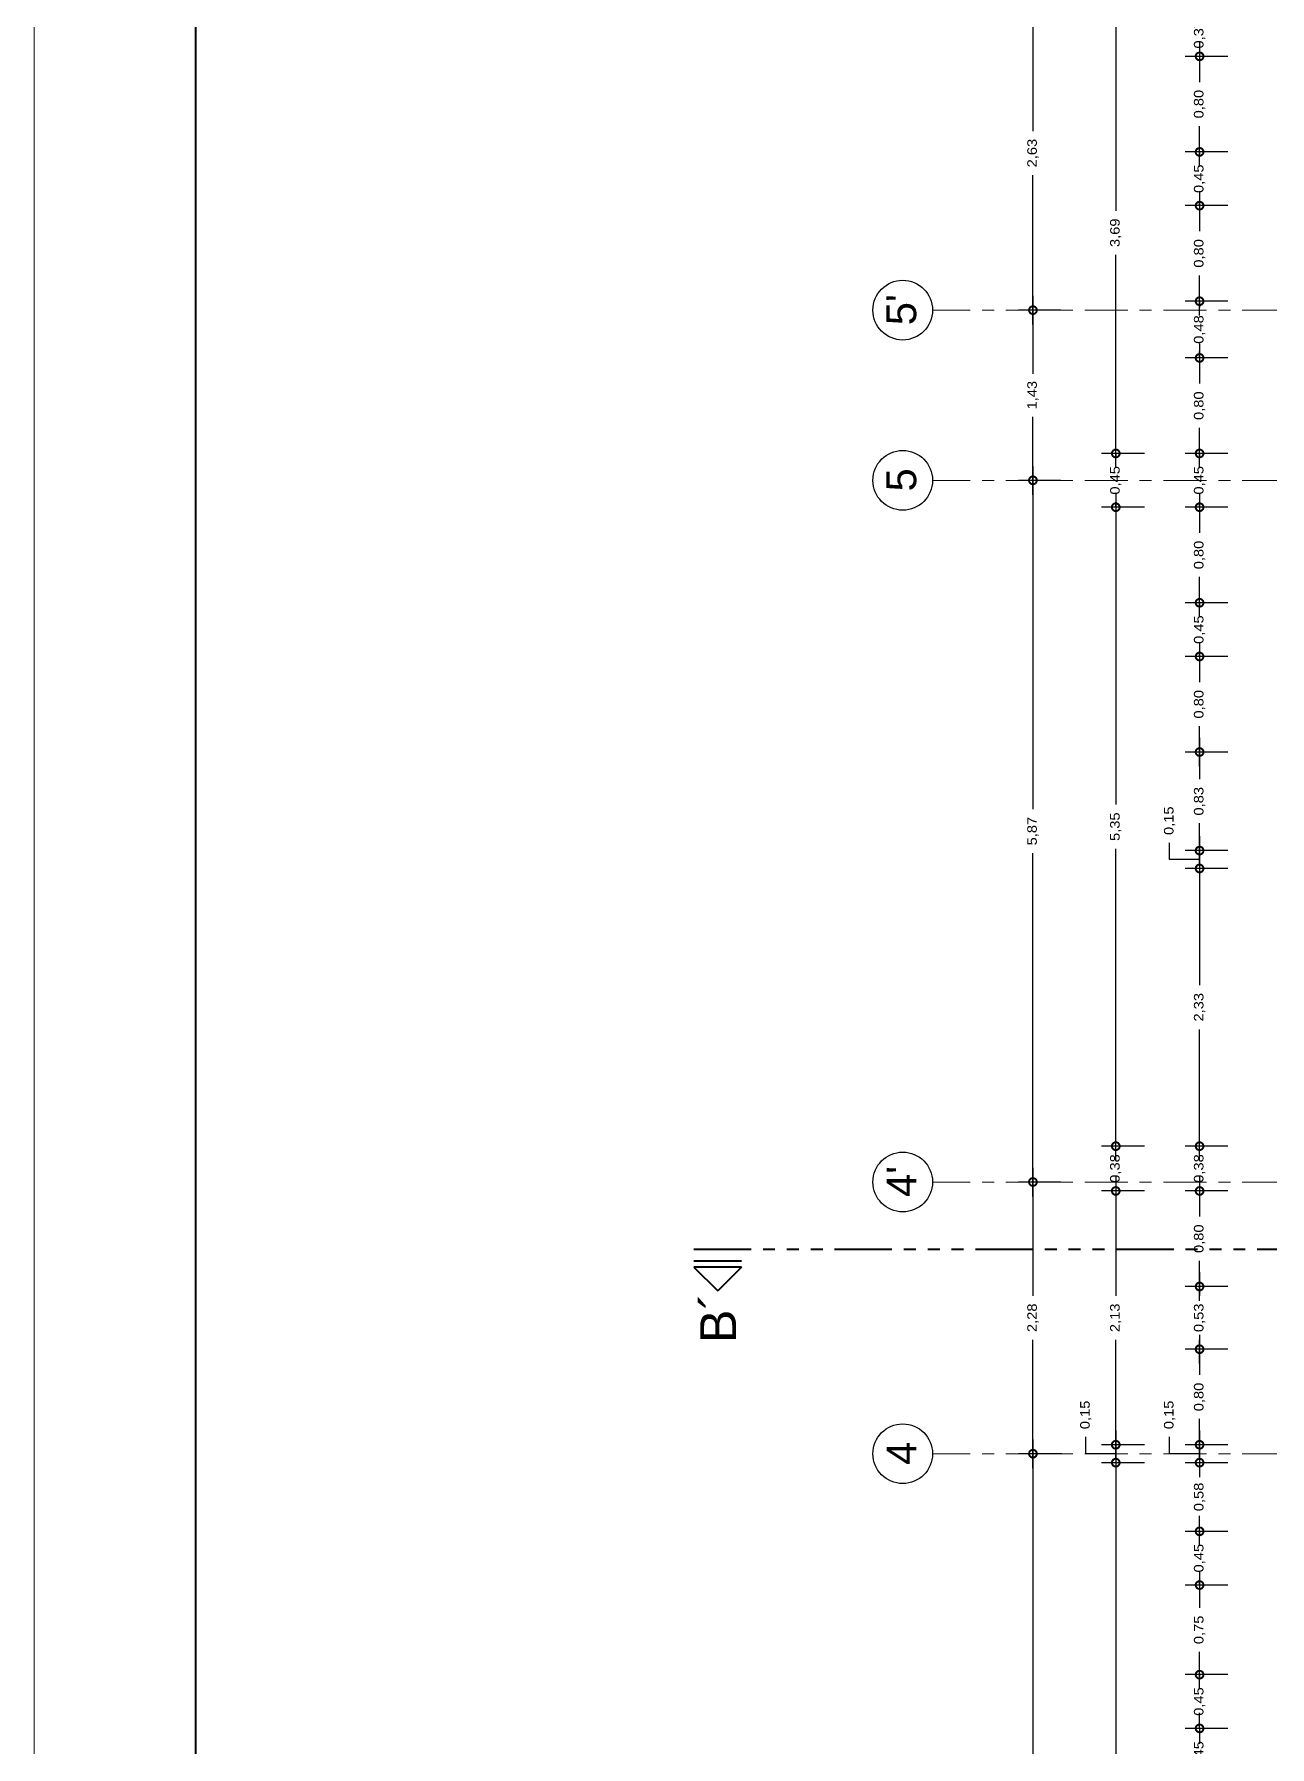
# Model space of a CAD drawing. Header units: millimetres. Extents: x -1459 to -1413, y -119 to 301.
# Drawn here: x -1459.03 to -1448.68, y -90.23 to -75.89 of the extents above; entities that cross this region are included whole.
import ezdxf

# ---------------------------------------------------------------- set-up
doc = ezdxf.new("R2010")
doc.units = ezdxf.units.MM
doc.linetypes.add('ACAD_ISO06W100', pattern=[36, 24, -3, 0, -3, 0, -3, 0, -3])
doc.linetypes.add('ACAD_ISO10W100', pattern=[18, 12, -3, 0, -3])
doc.layers.get('0').update_dxf_attribs({"lineweight": 0})
doc.layers.get('Defpoints').update_dxf_attribs({"lineweight": 5})
for name, color, linetype, lineweight in [('CORTE PLUMA 5', 5, 'Continuous', 40), ('COTAS', 190, 'Continuous', 9), ('EJES', 2, 'ACAD_ISO10W100', 13), ('ROTULO', 7, 'Continuous', 5)]:
    doc.layers.add(name, color=color, linetype=linetype, lineweight=lineweight)
doc.styles.add('ARIAL DERECHO', font='arial.ttf', dxfattribs={"width": 1.1})
doc.styles.add('arial normal', font='arial.ttf', dxfattribs={"height": 0.25})
doc.dimstyles.new('COTAS 50 OK', dxfattribs={"dimtxt": 0.08, "dimasz": 0.13, "dimexe": 0.12, "dimexo": 0.2, "dimgap": 0.07, "dimtad": 0, "dimtih": 1, "dimtoh": 1, "dimzin": 0, "dimtxsty": 'ARIAL DERECHO', "dimblk": 'DOTSMALL', "dimcen": 0.15, "dimdle": 0.12, "dimadec": 0, "dimazin": 0, "dimtfac": 1, "dimtmove": 1, "dimatfit": 3, "dimfxl": 1, "dimtzin": 0, "dimarcsym": 0})

# ---------------------------------------------------------------- blocks, each defined once
blk = doc.blocks.new('_DotSmall')
at = {"color": 0, "linetype": 'ByBlock', "const_width": 0.5}
blk.add_lwpolyline([(-0.0625, 0, 1), (0.0625, 0, 1)], format="xyb", close=True, dxfattribs=at)
blk = doc.blocks.new('*D48')
at = {"layer": 'COTAS', "color": 0, "lineweight": -2}
for p, q in [((-1449.266, -85.2), (-1449.266, -85.07)), ((-1449.028, -85.2), (-1449.386, -85.2)), ((-1449.266, -85.2), (-1449.266, -85.203)), ((-1449.028, -85.575), (-1449.386, -85.575)), ((-1449.266, -85.575), (-1449.266, -85.571)), ((-1449.266, -85.575), (-1449.266, -85.705))]:
    blk.add_line(p, q, dxfattribs=at)
at = {"layer": 'Defpoints', "color": 0}
for p in [(-1448.828, -85.2), (-1449.266, -85.575), (-1448.828, -85.575)]:
    blk.add_point(p, dxfattribs=at)
at = {"layer": 'COTAS', "color": 0, "lineweight": -2, "xscale": 0.13, "yscale": 0.13, "zscale": 0.13}
for p, rotation in [((-1449.266, -85.2), 270), ((-1449.266, -85.575), 90)]:
    blk.add_blockref('_DotSmall', p, dxfattribs=dict(at, rotation=rotation))
at = {"layer": 'COTAS', "color": 0, "insert": (-1449.266, -85.387), "char_height": 0.08, "attachment_point": 5, "rotation": 90, "style": 'ARIAL DERECHO'}
blk.add_mtext('0,38', dxfattribs=at)
blk = doc.blocks.new('*D49')
at = {"layer": 'COTAS', "color": 0, "lineweight": -2}
for p, q in [((-1449.266, -87.58), (-1449.266, -87.97)), ((-1449.517, -87.775), (-1449.517, -87.635)), ((-1449.028, -87.7), (-1449.386, -87.7)), ((-1449.266, -87.775), (-1449.517, -87.775)), ((-1449.028, -87.85), (-1449.386, -87.85))]:
    blk.add_line(p, q, dxfattribs=at)
at = {"layer": 'Defpoints', "color": 0}
for p in [(-1448.828, -87.7), (-1449.266, -87.85), (-1448.828, -87.85)]:
    blk.add_point(p, dxfattribs=at)
at = {"layer": 'COTAS', "color": 0, "lineweight": -2, "xscale": 0.13, "yscale": 0.13, "zscale": 0.13}
for p, rotation in [((-1449.266, -87.7), 90), ((-1449.266, -87.85), 270)]:
    blk.add_blockref('_DotSmall', p, dxfattribs=dict(at, rotation=rotation))
at = {"layer": 'COTAS', "color": 0, "insert": (-1449.517, -87.45), "char_height": 0.08, "attachment_point": 5, "rotation": 90, "style": 'ARIAL DERECHO'}
blk.add_mtext('0,15', dxfattribs=at)
blk = doc.blocks.new('*D52')
at = {"layer": 'COTAS', "color": 0, "lineweight": -2}
for p, q in [((-1449.968, -85.2), (-1449.968, -85.07)), ((-1449.728, -85.2), (-1450.088, -85.2)), ((-1449.968, -85.2), (-1449.968, -85.203)), ((-1449.728, -85.575), (-1450.088, -85.575)), ((-1449.968, -85.575), (-1449.968, -85.571)), ((-1449.968, -85.575), (-1449.968, -85.705))]:
    blk.add_line(p, q, dxfattribs=at)
at = {"layer": 'Defpoints', "color": 0}
for p in [(-1449.528, -85.2), (-1449.968, -85.575), (-1449.528, -85.575)]:
    blk.add_point(p, dxfattribs=at)
at = {"layer": 'COTAS', "color": 0, "lineweight": -2, "xscale": 0.13, "yscale": 0.13, "zscale": 0.13}
for p, rotation in [((-1449.968, -85.2), 270), ((-1449.968, -85.575), 90)]:
    blk.add_blockref('_DotSmall', p, dxfattribs=dict(at, rotation=rotation))
at = {"layer": 'COTAS', "color": 0, "insert": (-1449.968, -85.387), "char_height": 0.08, "attachment_point": 5, "rotation": 90, "style": 'ARIAL DERECHO'}
blk.add_mtext('0,38', dxfattribs=at)
blk = doc.blocks.new('*D53')
at = {"layer": 'COTAS', "color": 0, "lineweight": -2}
for p, q in [((-1449.968, -87.58), (-1449.968, -87.97)), ((-1450.219, -87.775), (-1450.219, -87.635)), ((-1449.728, -87.7), (-1450.088, -87.7)), ((-1449.968, -87.775), (-1450.219, -87.775)), ((-1449.728, -87.85), (-1450.088, -87.85))]:
    blk.add_line(p, q, dxfattribs=at)
at = {"layer": 'Defpoints', "color": 0}
for p in [(-1449.528, -87.7), (-1449.968, -87.85), (-1449.528, -87.85)]:
    blk.add_point(p, dxfattribs=at)
at = {"layer": 'COTAS', "color": 0, "lineweight": -2, "xscale": 0.13, "yscale": 0.13, "zscale": 0.13}
for p, rotation in [((-1449.968, -87.7), 90), ((-1449.968, -87.85), 270)]:
    blk.add_blockref('_DotSmall', p, dxfattribs=dict(at, rotation=rotation))
at = {"layer": 'COTAS', "color": 0, "insert": (-1450.219, -87.45), "char_height": 0.08, "attachment_point": 5, "rotation": 90, "style": 'ARIAL DERECHO'}
blk.add_mtext('0,15', dxfattribs=at)
blk = doc.blocks.new('*D54')
at = {"layer": 'COTAS', "color": 0, "lineweight": -2}
for p, q in [((-1449.266, -89.625), (-1449.266, -89.495)), ((-1449.028, -89.625), (-1449.386, -89.625)), ((-1449.266, -89.625), (-1449.266, -89.665)), ((-1449.266, -90.075), (-1449.266, -90.034)), ((-1449.028, -90.075), (-1449.386, -90.075)), ((-1449.266, -90.075), (-1449.266, -90.205))]:
    blk.add_line(p, q, dxfattribs=at)
at = {"layer": 'Defpoints', "color": 0}
for p in [(-1448.828, -89.625), (-1449.266, -90.075), (-1448.828, -90.075)]:
    blk.add_point(p, dxfattribs=at)
at = {"layer": 'COTAS', "color": 0, "lineweight": -2, "xscale": 0.13, "yscale": 0.13, "zscale": 0.13}
for p, rotation in [((-1449.266, -89.625), 270), ((-1449.266, -90.075), 90)]:
    blk.add_blockref('_DotSmall', p, dxfattribs=dict(at, rotation=rotation))
at = {"layer": 'COTAS', "color": 0, "insert": (-1449.266, -89.85), "char_height": 0.08, "attachment_point": 5, "rotation": 90, "style": 'ARIAL DERECHO'}
blk.add_mtext('0,45', dxfattribs=at)
blk = doc.blocks.new('*D57')
at = {"layer": 'COTAS', "color": 0, "lineweight": -2}
for p, q in [((-1449.266, -88.425), (-1449.266, -88.295)), ((-1449.028, -88.425), (-1449.386, -88.425)), ((-1449.266, -88.425), (-1449.266, -88.465)), ((-1449.028, -88.875), (-1449.386, -88.875)), ((-1449.266, -88.875), (-1449.266, -88.834)), ((-1449.266, -88.875), (-1449.266, -89.005))]:
    blk.add_line(p, q, dxfattribs=at)
at = {"layer": 'Defpoints', "color": 0}
for p in [(-1448.828, -88.425), (-1449.266, -88.875), (-1448.828, -88.875)]:
    blk.add_point(p, dxfattribs=at)
at = {"layer": 'COTAS', "color": 0, "lineweight": -2, "xscale": 0.13, "yscale": 0.13, "zscale": 0.13}
for p, rotation in [((-1449.266, -88.425), 270), ((-1449.266, -88.875), 90)]:
    blk.add_blockref('_DotSmall', p, dxfattribs=dict(at, rotation=rotation))
at = {"layer": 'COTAS', "color": 0, "insert": (-1449.266, -88.65), "char_height": 0.08, "attachment_point": 5, "rotation": 90, "style": 'ARIAL DERECHO'}
blk.add_mtext('0,45', dxfattribs=at)
blk = doc.blocks.new('*D58')
at = {"layer": 'COTAS', "color": 0, "lineweight": -2}
for p, q in [((-1449.266, -87.73), (-1449.266, -87.953)), ((-1449.028, -87.85), (-1449.386, -87.85)), ((-1449.266, -88.545), (-1449.266, -88.321)), ((-1449.028, -88.425), (-1449.386, -88.425))]:
    blk.add_line(p, q, dxfattribs=at)
at = {"layer": 'Defpoints', "color": 0}
for p in [(-1448.828, -87.85), (-1449.266, -88.425), (-1448.828, -88.425)]:
    blk.add_point(p, dxfattribs=at)
at = {"layer": 'COTAS', "color": 0, "lineweight": -2, "xscale": 0.13, "yscale": 0.13, "zscale": 0.13}
for p, rotation in [((-1449.266, -87.85), 90), ((-1449.266, -88.425), 270)]:
    blk.add_blockref('_DotSmall', p, dxfattribs=dict(at, rotation=rotation))
at = {"layer": 'COTAS', "color": 0, "insert": (-1449.266, -88.137), "char_height": 0.08, "attachment_point": 5, "rotation": 90, "style": 'ARIAL DERECHO'}
blk.add_mtext('0,58', dxfattribs=at)
blk = doc.blocks.new('*D59')
at = {"layer": 'COTAS', "color": 0, "lineweight": -2}
for p, q in [((-1449.266, -88.755), (-1449.266, -89.065)), ((-1449.028, -88.875), (-1449.386, -88.875)), ((-1449.266, -89.745), (-1449.266, -89.434)), ((-1449.028, -89.625), (-1449.386, -89.625))]:
    blk.add_line(p, q, dxfattribs=at)
at = {"layer": 'Defpoints', "color": 0}
for p in [(-1448.828, -88.875), (-1449.266, -89.625), (-1448.828, -89.625)]:
    blk.add_point(p, dxfattribs=at)
at = {"layer": 'COTAS', "color": 0, "lineweight": -2, "xscale": 0.13, "yscale": 0.13, "zscale": 0.13}
for p, rotation in [((-1449.266, -88.875), 90), ((-1449.266, -89.625), 270)]:
    blk.add_blockref('_DotSmall', p, dxfattribs=dict(at, rotation=rotation))
at = {"layer": 'COTAS', "color": 0, "insert": (-1449.266, -89.25), "char_height": 0.08, "attachment_point": 5, "rotation": 90, "style": 'ARIAL DERECHO'}
blk.add_mtext('0,75', dxfattribs=at)
blk = doc.blocks.new('*D60')
at = {"layer": 'COTAS', "color": 0, "lineweight": -2}
for p, q in [((-1449.517, -82.8), (-1449.517, -82.66)), ((-1449.028, -82.725), (-1449.386, -82.725)), ((-1449.266, -82.605), (-1449.266, -82.995)), ((-1449.266, -82.8), (-1449.517, -82.8)), ((-1449.028, -82.875), (-1449.386, -82.875))]:
    blk.add_line(p, q, dxfattribs=at)
at = {"layer": 'Defpoints', "color": 0}
for p in [(-1448.828, -82.725), (-1449.266, -82.875), (-1448.828, -82.875)]:
    blk.add_point(p, dxfattribs=at)
at = {"layer": 'COTAS', "color": 0, "lineweight": -2, "xscale": 0.13, "yscale": 0.13, "zscale": 0.13}
for p, rotation in [((-1449.266, -82.725), 90), ((-1449.266, -82.875), 270)]:
    blk.add_blockref('_DotSmall', p, dxfattribs=dict(at, rotation=rotation))
at = {"layer": 'COTAS', "color": 0, "insert": (-1449.517, -82.475), "char_height": 0.08, "attachment_point": 5, "rotation": 90, "style": 'ARIAL DERECHO'}
blk.add_mtext('0,15', dxfattribs=at)
blk = doc.blocks.new('*D61')
at = {"layer": 'COTAS', "color": 0, "lineweight": -2}
for p, q in [((-1449.266, -81.78), (-1449.266, -82.128)), ((-1449.028, -81.9), (-1449.386, -81.9)), ((-1449.266, -82.845), (-1449.266, -82.496)), ((-1449.028, -82.725), (-1449.386, -82.725))]:
    blk.add_line(p, q, dxfattribs=at)
at = {"layer": 'Defpoints', "color": 0}
for p in [(-1448.828, -81.9), (-1449.266, -82.725), (-1448.828, -82.725)]:
    blk.add_point(p, dxfattribs=at)
at = {"layer": 'COTAS', "color": 0, "lineweight": -2, "xscale": 0.13, "yscale": 0.13, "zscale": 0.13}
for p, rotation in [((-1449.266, -81.9), 90), ((-1449.266, -82.725), 270)]:
    blk.add_blockref('_DotSmall', p, dxfattribs=dict(at, rotation=rotation))
at = {"layer": 'COTAS', "color": 0, "insert": (-1449.266, -82.312), "char_height": 0.08, "attachment_point": 5, "rotation": 90, "style": 'ARIAL DERECHO'}
blk.add_mtext('0,83', dxfattribs=at)
blk = doc.blocks.new('*D62')
at = {"layer": 'COTAS', "color": 0, "lineweight": -2}
for p, q in [((-1449.028, -82.875), (-1449.386, -82.875)), ((-1449.266, -82.755), (-1449.266, -83.852)), ((-1449.266, -85.32), (-1449.266, -84.222)), ((-1449.028, -85.2), (-1449.386, -85.2))]:
    blk.add_line(p, q, dxfattribs=at)
at = {"layer": 'Defpoints', "color": 0}
for p in [(-1448.828, -82.875), (-1449.266, -85.2), (-1448.828, -85.2)]:
    blk.add_point(p, dxfattribs=at)
at = {"layer": 'COTAS', "color": 0, "lineweight": -2, "xscale": 0.13, "yscale": 0.13, "zscale": 0.13}
for p, rotation in [((-1449.266, -82.875), 90), ((-1449.266, -85.2), 270)]:
    blk.add_blockref('_DotSmall', p, dxfattribs=dict(at, rotation=rotation))
at = {"layer": 'COTAS', "color": 0, "insert": (-1449.266, -84.037), "char_height": 0.08, "attachment_point": 5, "rotation": 90, "style": 'ARIAL DERECHO'}
blk.add_mtext('2,33', dxfattribs=at)
blk = doc.blocks.new('*D63')
at = {"layer": 'COTAS', "color": 0, "lineweight": -2}
for p, q in [((-1449.266, -80.98), (-1449.266, -81.315)), ((-1449.028, -81.1), (-1449.386, -81.1)), ((-1449.266, -82.02), (-1449.266, -81.684)), ((-1449.028, -81.9), (-1449.386, -81.9))]:
    blk.add_line(p, q, dxfattribs=at)
at = {"layer": 'Defpoints', "color": 0}
for p in [(-1448.828, -81.1), (-1449.266, -81.9), (-1448.828, -81.9)]:
    blk.add_point(p, dxfattribs=at)
at = {"layer": 'COTAS', "color": 0, "lineweight": -2, "xscale": 0.13, "yscale": 0.13, "zscale": 0.13}
for p, rotation in [((-1449.266, -81.1), 90), ((-1449.266, -81.9), 270)]:
    blk.add_blockref('_DotSmall', p, dxfattribs=dict(at, rotation=rotation))
at = {"layer": 'COTAS', "color": 0, "insert": (-1449.266, -81.5), "char_height": 0.08, "attachment_point": 5, "rotation": 90, "style": 'ARIAL DERECHO'}
blk.add_mtext('0,80', dxfattribs=at)
blk = doc.blocks.new('*D64')
at = {"layer": 'COTAS', "color": 0, "lineweight": -2}
for p, q in [((-1449.266, -80.65), (-1449.266, -80.52)), ((-1449.028, -80.65), (-1449.386, -80.65)), ((-1449.266, -80.65), (-1449.266, -80.69)), ((-1449.028, -81.1), (-1449.386, -81.1)), ((-1449.266, -81.1), (-1449.266, -81.059)), ((-1449.266, -81.1), (-1449.266, -81.23))]:
    blk.add_line(p, q, dxfattribs=at)
at = {"layer": 'Defpoints', "color": 0}
for p in [(-1448.828, -80.65), (-1449.266, -81.1), (-1448.828, -81.1)]:
    blk.add_point(p, dxfattribs=at)
at = {"layer": 'COTAS', "color": 0, "lineweight": -2, "xscale": 0.13, "yscale": 0.13, "zscale": 0.13}
for p, rotation in [((-1449.266, -80.65), 270), ((-1449.266, -81.1), 90)]:
    blk.add_blockref('_DotSmall', p, dxfattribs=dict(at, rotation=rotation))
at = {"layer": 'COTAS', "color": 0, "insert": (-1449.266, -80.875), "char_height": 0.08, "attachment_point": 5, "rotation": 90, "style": 'ARIAL DERECHO'}
blk.add_mtext('0,45', dxfattribs=at)
blk = doc.blocks.new('*D65')
at = {"layer": 'COTAS', "color": 0, "lineweight": -2}
for p, q in [((-1449.028, -79.85), (-1449.386, -79.85)), ((-1449.266, -79.73), (-1449.266, -80.065)), ((-1449.266, -80.77), (-1449.266, -80.434)), ((-1449.028, -80.65), (-1449.386, -80.65))]:
    blk.add_line(p, q, dxfattribs=at)
at = {"layer": 'Defpoints', "color": 0}
for p in [(-1448.828, -79.85), (-1449.266, -80.65), (-1448.828, -80.65)]:
    blk.add_point(p, dxfattribs=at)
at = {"layer": 'COTAS', "color": 0, "lineweight": -2, "xscale": 0.13, "yscale": 0.13, "zscale": 0.13}
for p, rotation in [((-1449.266, -79.85), 90), ((-1449.266, -80.65), 270)]:
    blk.add_blockref('_DotSmall', p, dxfattribs=dict(at, rotation=rotation))
at = {"layer": 'COTAS', "color": 0, "insert": (-1449.266, -80.25), "char_height": 0.08, "attachment_point": 5, "rotation": 90, "style": 'ARIAL DERECHO'}
blk.add_mtext('0,80', dxfattribs=at)
blk = doc.blocks.new('*D66')
at = {"layer": 'COTAS', "color": 0, "lineweight": -2}
for p, q in [((-1449.266, -78.48), (-1449.266, -78.815)), ((-1449.028, -78.6), (-1449.386, -78.6)), ((-1449.266, -79.52), (-1449.266, -79.184)), ((-1449.028, -79.4), (-1449.386, -79.4))]:
    blk.add_line(p, q, dxfattribs=at)
at = {"layer": 'Defpoints', "color": 0}
for p in [(-1448.828, -78.6), (-1449.266, -79.4), (-1448.828, -79.4)]:
    blk.add_point(p, dxfattribs=at)
at = {"layer": 'COTAS', "color": 0, "lineweight": -2, "xscale": 0.13, "yscale": 0.13, "zscale": 0.13}
for p, rotation in [((-1449.266, -78.6), 90), ((-1449.266, -79.4), 270)]:
    blk.add_blockref('_DotSmall', p, dxfattribs=dict(at, rotation=rotation))
at = {"layer": 'COTAS', "color": 0, "insert": (-1449.266, -79), "char_height": 0.08, "attachment_point": 5, "rotation": 90, "style": 'ARIAL DERECHO'}
blk.add_mtext('0,80', dxfattribs=at)
blk = doc.blocks.new('*D67')
at = {"layer": 'COTAS', "color": 0, "lineweight": -2}
for p, q in [((-1449.266, -79.4), (-1449.266, -79.27)), ((-1449.028, -79.4), (-1449.386, -79.4)), ((-1449.266, -79.4), (-1449.266, -79.44)), ((-1449.028, -79.85), (-1449.386, -79.85)), ((-1449.266, -79.85), (-1449.266, -79.809)), ((-1449.266, -79.85), (-1449.266, -79.98))]:
    blk.add_line(p, q, dxfattribs=at)
at = {"layer": 'Defpoints', "color": 0}
for p in [(-1448.828, -79.4), (-1449.266, -79.85), (-1448.828, -79.85)]:
    blk.add_point(p, dxfattribs=at)
at = {"layer": 'COTAS', "color": 0, "lineweight": -2, "xscale": 0.13, "yscale": 0.13, "zscale": 0.13}
for p, rotation in [((-1449.266, -79.4), 270), ((-1449.266, -79.85), 90)]:
    blk.add_blockref('_DotSmall', p, dxfattribs=dict(at, rotation=rotation))
at = {"layer": 'COTAS', "color": 0, "insert": (-1449.266, -79.625), "char_height": 0.08, "attachment_point": 5, "rotation": 90, "style": 'ARIAL DERECHO'}
blk.add_mtext('0,45', dxfattribs=at)
blk = doc.blocks.new('*D68')
at = {"layer": 'COTAS', "color": 0, "lineweight": -2}
for p, q in [((-1449.968, -79.4), (-1449.968, -79.27)), ((-1449.728, -79.4), (-1450.088, -79.4)), ((-1449.968, -79.4), (-1449.968, -79.44)), ((-1449.728, -79.85), (-1450.088, -79.85)), ((-1449.968, -79.85), (-1449.968, -79.809)), ((-1449.968, -79.85), (-1449.968, -79.98))]:
    blk.add_line(p, q, dxfattribs=at)
at = {"layer": 'Defpoints', "color": 0}
for p in [(-1449.528, -79.4), (-1449.968, -79.85), (-1449.528, -79.85)]:
    blk.add_point(p, dxfattribs=at)
at = {"layer": 'COTAS', "color": 0, "lineweight": -2, "xscale": 0.13, "yscale": 0.13, "zscale": 0.13}
for p, rotation in [((-1449.968, -79.4), 270), ((-1449.968, -79.85), 90)]:
    blk.add_blockref('_DotSmall', p, dxfattribs=dict(at, rotation=rotation))
at = {"layer": 'COTAS', "color": 0, "insert": (-1449.968, -79.625), "char_height": 0.08, "attachment_point": 5, "rotation": 90, "style": 'ARIAL DERECHO'}
blk.add_mtext('0,45', dxfattribs=at)
blk = doc.blocks.new('*D70')
at = {"layer": 'COTAS', "color": 0, "lineweight": -2}
for p, q in [((-1449.266, -76.875), (-1449.266, -76.745)), ((-1449.028, -76.875), (-1449.386, -76.875)), ((-1449.266, -76.875), (-1449.266, -76.915)), ((-1449.266, -77.325), (-1449.266, -77.284)), ((-1449.028, -77.325), (-1449.386, -77.325)), ((-1449.266, -77.325), (-1449.266, -77.455))]:
    blk.add_line(p, q, dxfattribs=at)
at = {"layer": 'Defpoints', "color": 0}
for p in [(-1448.828, -76.875), (-1449.266, -77.325), (-1448.828, -77.325)]:
    blk.add_point(p, dxfattribs=at)
at = {"layer": 'COTAS', "color": 0, "lineweight": -2, "xscale": 0.13, "yscale": 0.13, "zscale": 0.13}
for p, rotation in [((-1449.266, -76.875), 270), ((-1449.266, -77.325), 90)]:
    blk.add_blockref('_DotSmall', p, dxfattribs=dict(at, rotation=rotation))
at = {"layer": 'COTAS', "color": 0, "insert": (-1449.266, -77.1), "char_height": 0.08, "attachment_point": 5, "rotation": 90, "style": 'ARIAL DERECHO'}
blk.add_mtext('0,45', dxfattribs=at)
blk = doc.blocks.new('*D71')
at = {"layer": 'COTAS', "color": 0, "lineweight": -2}
for p, q in [((-1449.266, -77.205), (-1449.266, -77.54)), ((-1449.028, -77.325), (-1449.386, -77.325)), ((-1449.266, -78.245), (-1449.266, -77.909)), ((-1449.028, -78.125), (-1449.386, -78.125))]:
    blk.add_line(p, q, dxfattribs=at)
at = {"layer": 'Defpoints', "color": 0}
for p in [(-1449.266, -77.325), (-1448.828, -77.325), (-1448.828, -78.125)]:
    blk.add_point(p, dxfattribs=at)
at = {"layer": 'COTAS', "color": 0, "lineweight": -2, "xscale": 0.13, "yscale": 0.13, "zscale": 0.13}
for p, rotation in [((-1449.266, -77.325), 90), ((-1449.266, -78.125), 270)]:
    blk.add_blockref('_DotSmall', p, dxfattribs=dict(at, rotation=rotation))
at = {"layer": 'COTAS', "color": 0, "insert": (-1449.266, -77.725), "char_height": 0.08, "attachment_point": 5, "rotation": 90, "style": 'ARIAL DERECHO'}
blk.add_mtext('0,80', dxfattribs=at)
blk = doc.blocks.new('*D72')
at = {"layer": 'COTAS', "color": 0, "lineweight": -2}
for p, q in [((-1449.028, -75.705), (-1449.386, -75.705)), ((-1449.266, -75.705), (-1449.266, -75.575)), ((-1449.266, -75.705), (-1449.266, -75.706)), ((-1449.028, -76.075), (-1449.386, -76.075)), ((-1449.266, -76.075), (-1449.266, -76.074)), ((-1449.266, -76.075), (-1449.266, -76.205))]:
    blk.add_line(p, q, dxfattribs=at)
at = {"layer": 'Defpoints', "color": 0}
for p in [(-1449.266, -75.705), (-1448.828, -75.705), (-1448.828, -76.075)]:
    blk.add_point(p, dxfattribs=at)
at = {"layer": 'COTAS', "color": 0, "lineweight": -2, "xscale": 0.13, "yscale": 0.13, "zscale": 0.13}
for p, rotation in [((-1449.266, -75.705), 270), ((-1449.266, -76.075), 90)]:
    blk.add_blockref('_DotSmall', p, dxfattribs=dict(at, rotation=rotation))
at = {"layer": 'COTAS', "color": 0, "insert": (-1449.266, -75.89), "char_height": 0.08, "attachment_point": 5, "rotation": 90, "style": 'ARIAL DERECHO'}
blk.add_mtext('0,37', dxfattribs=at)
blk = doc.blocks.new('*D73')
at = {"layer": 'COTAS', "color": 0, "lineweight": -2}
for p, q in [((-1449.266, -75.955), (-1449.266, -76.29)), ((-1449.028, -76.075), (-1449.386, -76.075)), ((-1449.266, -76.995), (-1449.266, -76.659)), ((-1449.028, -76.875), (-1449.386, -76.875))]:
    blk.add_line(p, q, dxfattribs=at)
at = {"layer": 'Defpoints', "color": 0}
for p in [(-1448.828, -76.075), (-1449.266, -76.875), (-1448.828, -76.875)]:
    blk.add_point(p, dxfattribs=at)
at = {"layer": 'COTAS', "color": 0, "lineweight": -2, "xscale": 0.13, "yscale": 0.13, "zscale": 0.13}
for p, rotation in [((-1449.266, -76.075), 90), ((-1449.266, -76.875), 270)]:
    blk.add_blockref('_DotSmall', p, dxfattribs=dict(at, rotation=rotation))
at = {"layer": 'COTAS', "color": 0, "insert": (-1449.266, -76.475), "char_height": 0.08, "attachment_point": 5, "rotation": 90, "style": 'ARIAL DERECHO'}
blk.add_mtext('0,80', dxfattribs=at)
blk = doc.blocks.new('*D91')
at = {"layer": 'COTAS', "color": 0, "lineweight": -2}
for p, q in [((-1449.968, -87.73), (-1449.968, -90.364)), ((-1449.728, -87.85), (-1450.088, -87.85)), ((-1449.968, -93.368), (-1449.968, -90.733)), ((-1449.728, -93.248), (-1450.088, -93.248))]:
    blk.add_line(p, q, dxfattribs=at)
at = {"layer": 'Defpoints', "color": 0}
for p in [(-1449.528, -87.85), (-1449.968, -93.248), (-1449.528, -93.248)]:
    blk.add_point(p, dxfattribs=at)
at = {"layer": 'COTAS', "color": 0, "lineweight": -2, "xscale": 0.13, "yscale": 0.13, "zscale": 0.13}
for p, rotation in [((-1449.968, -87.85), 90), ((-1449.968, -93.248), 270)]:
    blk.add_blockref('_DotSmall', p, dxfattribs=dict(at, rotation=rotation))
at = {"layer": 'COTAS', "color": 0, "insert": (-1449.968, -90.549), "char_height": 0.08, "attachment_point": 5, "rotation": 90, "style": 'ARIAL DERECHO'}
blk.add_mtext('5,40', dxfattribs=at)
blk = doc.blocks.new('*D92')
at = {"layer": 'COTAS', "color": 0, "lineweight": -2}
for p, q in [((-1449.968, -85.455), (-1449.968, -86.452)), ((-1449.728, -85.575), (-1450.088, -85.575)), ((-1449.968, -87.82), (-1449.968, -86.822)), ((-1449.728, -87.7), (-1450.088, -87.7))]:
    blk.add_line(p, q, dxfattribs=at)
at = {"layer": 'Defpoints', "color": 0}
for p in [(-1449.528, -85.575), (-1449.968, -87.7), (-1449.528, -87.7)]:
    blk.add_point(p, dxfattribs=at)
at = {"layer": 'COTAS', "color": 0, "lineweight": -2, "xscale": 0.13, "yscale": 0.13, "zscale": 0.13}
for p, rotation in [((-1449.968, -85.575), 90), ((-1449.968, -87.7), 270)]:
    blk.add_blockref('_DotSmall', p, dxfattribs=dict(at, rotation=rotation))
at = {"layer": 'COTAS', "color": 0, "insert": (-1449.968, -86.637), "char_height": 0.08, "attachment_point": 5, "rotation": 90, "style": 'ARIAL DERECHO'}
blk.add_mtext('2,13', dxfattribs=at)
blk = doc.blocks.new('*D93')
at = {"layer": 'COTAS', "color": 0, "lineweight": -2}
for p, q in [((-1450.662, -87.655), (-1450.662, -90.453)), ((-1450.419, -87.775), (-1450.782, -87.775)), ((-1450.662, -93.619), (-1450.662, -90.82)), ((-1450.428, -93.499), (-1450.782, -93.499))]:
    blk.add_line(p, q, dxfattribs=at)
at = {"layer": 'Defpoints', "color": 0}
for p in [(-1450.219, -87.775), (-1450.662, -93.499), (-1450.228, -93.499)]:
    blk.add_point(p, dxfattribs=at)
at = {"layer": 'COTAS', "color": 0, "lineweight": -2, "xscale": 0.13, "yscale": 0.13, "zscale": 0.13}
for p, rotation in [((-1450.662, -87.775), 90), ((-1450.662, -93.499), 270)]:
    blk.add_blockref('_DotSmall', p, dxfattribs=dict(at, rotation=rotation))
at = {"layer": 'COTAS', "color": 0, "insert": (-1450.662, -90.637), "char_height": 0.08, "attachment_point": 5, "rotation": 90, "style": 'ARIAL DERECHO'}
blk.add_mtext('5,72', dxfattribs=at)
blk = doc.blocks.new('*D94')
at = {"layer": 'COTAS', "color": 0, "lineweight": -2}
for p, q in [((-1450.662, -85.38), (-1450.662, -86.452)), ((-1450.428, -85.5), (-1450.782, -85.5)), ((-1450.662, -87.895), (-1450.662, -86.822)), ((-1450.428, -87.775), (-1450.782, -87.775))]:
    blk.add_line(p, q, dxfattribs=at)
at = {"layer": 'Defpoints', "color": 0}
for p in [(-1450.228, -85.5), (-1450.662, -87.775), (-1450.228, -87.775)]:
    blk.add_point(p, dxfattribs=at)
at = {"layer": 'COTAS', "color": 0, "lineweight": -2, "xscale": 0.13, "yscale": 0.13, "zscale": 0.13}
for p, rotation in [((-1450.662, -85.5), 90), ((-1450.662, -87.775), 270)]:
    blk.add_blockref('_DotSmall', p, dxfattribs=dict(at, rotation=rotation))
at = {"layer": 'COTAS', "color": 0, "insert": (-1450.662, -86.637), "char_height": 0.08, "attachment_point": 5, "rotation": 90, "style": 'ARIAL DERECHO'}
blk.add_mtext('2,28', dxfattribs=at)
blk = doc.blocks.new('*D95')
at = {"layer": 'COTAS', "color": 0, "lineweight": -2}
for p, q in [((-1449.728, -79.85), (-1450.088, -79.85)), ((-1449.968, -79.73), (-1449.968, -82.34)), ((-1449.968, -85.32), (-1449.968, -82.709)), ((-1449.728, -85.2), (-1450.088, -85.2))]:
    blk.add_line(p, q, dxfattribs=at)
at = {"layer": 'Defpoints', "color": 0}
for p in [(-1449.528, -79.85), (-1449.968, -85.2), (-1449.528, -85.2)]:
    blk.add_point(p, dxfattribs=at)
at = {"layer": 'COTAS', "color": 0, "lineweight": -2, "xscale": 0.13, "yscale": 0.13, "zscale": 0.13}
for p, rotation in [((-1449.968, -79.85), 90), ((-1449.968, -85.2), 270)]:
    blk.add_blockref('_DotSmall', p, dxfattribs=dict(at, rotation=rotation))
at = {"layer": 'COTAS', "color": 0, "insert": (-1449.968, -82.525), "char_height": 0.08, "attachment_point": 5, "rotation": 90, "style": 'ARIAL DERECHO'}
blk.add_mtext('5,35', dxfattribs=at)
blk = doc.blocks.new('*D96')
at = {"layer": 'COTAS', "color": 0, "lineweight": -2}
for p, q in [((-1450.662, -79.505), (-1450.662, -82.378)), ((-1450.428, -79.625), (-1450.782, -79.625)), ((-1450.662, -85.62), (-1450.662, -82.746)), ((-1450.428, -85.5), (-1450.782, -85.5))]:
    blk.add_line(p, q, dxfattribs=at)
at = {"layer": 'Defpoints', "color": 0}
for p in [(-1450.228, -79.625), (-1450.662, -85.5), (-1450.228, -85.5)]:
    blk.add_point(p, dxfattribs=at)
at = {"layer": 'COTAS', "color": 0, "lineweight": -2, "xscale": 0.13, "yscale": 0.13, "zscale": 0.13}
for p, rotation in [((-1450.662, -79.625), 90), ((-1450.662, -85.5), 270)]:
    blk.add_blockref('_DotSmall', p, dxfattribs=dict(at, rotation=rotation))
at = {"layer": 'COTAS', "color": 0, "insert": (-1450.662, -82.562), "char_height": 0.08, "attachment_point": 5, "rotation": 90, "style": 'ARIAL DERECHO'}
blk.add_mtext('5,87', dxfattribs=at)
blk = doc.blocks.new('*D97')
at = {"layer": 'COTAS', "color": 0, "lineweight": -2}
for p, q in [((-1450.662, -78.08), (-1450.662, -78.732)), ((-1450.428, -78.2), (-1450.782, -78.2)), ((-1450.662, -79.745), (-1450.662, -79.092)), ((-1450.428, -79.625), (-1450.782, -79.625))]:
    blk.add_line(p, q, dxfattribs=at)
at = {"layer": 'Defpoints', "color": 0}
for p in [(-1450.228, -78.2), (-1450.662, -79.625), (-1450.228, -79.625)]:
    blk.add_point(p, dxfattribs=at)
at = {"layer": 'COTAS', "color": 0, "lineweight": -2, "xscale": 0.13, "yscale": 0.13, "zscale": 0.13}
for p, rotation in [((-1450.662, -78.2), 90), ((-1450.662, -79.625), 270)]:
    blk.add_blockref('_DotSmall', p, dxfattribs=dict(at, rotation=rotation))
at = {"layer": 'COTAS', "color": 0, "insert": (-1450.662, -78.912), "char_height": 0.08, "attachment_point": 5, "rotation": 90, "style": 'ARIAL DERECHO'}
blk.add_mtext('1,43', dxfattribs=at)
blk = doc.blocks.new('*D98')
at = {"layer": 'COTAS', "color": 0, "lineweight": -2}
for p, q in [((-1449.728, -75.705), (-1450.088, -75.705)), ((-1449.968, -75.585), (-1449.968, -77.368)), ((-1449.968, -79.52), (-1449.968, -77.737)), ((-1449.728, -79.4), (-1450.088, -79.4))]:
    blk.add_line(p, q, dxfattribs=at)
at = {"layer": 'Defpoints', "color": 0}
for p in [(-1449.528, -75.705), (-1449.968, -79.4), (-1449.528, -79.4)]:
    blk.add_point(p, dxfattribs=at)
at = {"layer": 'COTAS', "color": 0, "lineweight": -2, "xscale": 0.13, "yscale": 0.13, "zscale": 0.13}
for p, rotation in [((-1449.968, -75.705), 90), ((-1449.968, -79.4), 270)]:
    blk.add_blockref('_DotSmall', p, dxfattribs=dict(at, rotation=rotation))
at = {"layer": 'COTAS', "color": 0, "insert": (-1449.968, -77.552), "char_height": 0.08, "attachment_point": 5, "rotation": 90, "style": 'ARIAL DERECHO'}
blk.add_mtext('3,69', dxfattribs=at)
blk = doc.blocks.new('*D100')
at = {"layer": 'COTAS', "color": 0, "lineweight": -2}
for p, q in [((-1450.662, -75.45), (-1450.662, -76.7)), ((-1450.428, -75.57), (-1450.782, -75.57)), ((-1450.662, -78.32), (-1450.662, -77.07)), ((-1450.428, -78.2), (-1450.782, -78.2))]:
    blk.add_line(p, q, dxfattribs=at)
at = {"layer": 'Defpoints', "color": 0}
for p in [(-1450.228, -75.57), (-1450.662, -78.2), (-1450.228, -78.2)]:
    blk.add_point(p, dxfattribs=at)
at = {"layer": 'COTAS', "color": 0, "lineweight": -2, "xscale": 0.13, "yscale": 0.13, "zscale": 0.13}
for p, rotation in [((-1450.662, -75.57), 90), ((-1450.662, -78.2), 270)]:
    blk.add_blockref('_DotSmall', p, dxfattribs=dict(at, rotation=rotation))
at = {"layer": 'COTAS', "color": 0, "insert": (-1450.662, -76.885), "char_height": 0.08, "attachment_point": 5, "rotation": 90, "style": 'ARIAL DERECHO'}
blk.add_mtext('2,63', dxfattribs=at)
blk = doc.blocks.new('*D477')
at = {"layer": 'COTAS', "color": 0, "lineweight": -2}
for p, q in [((-1449.266, -90.075), (-1449.266, -89.945)), ((-1449.028, -90.075), (-1449.386, -90.075)), ((-1449.266, -90.075), (-1449.266, -90.116)), ((-1449.028, -90.527), (-1449.386, -90.527)), ((-1449.266, -90.527), (-1449.266, -90.485)), ((-1449.266, -90.527), (-1449.266, -90.657))]:
    blk.add_line(p, q, dxfattribs=at)
at = {"layer": 'Defpoints', "color": 0}
for p in [(-1448.828, -90.075), (-1449.266, -90.527), (-1448.828, -90.527)]:
    blk.add_point(p, dxfattribs=at)
at = {"layer": 'COTAS', "color": 0, "lineweight": -2, "xscale": 0.13, "yscale": 0.13, "zscale": 0.13}
for p, rotation in [((-1449.266, -90.075), 270), ((-1449.266, -90.527), 90)]:
    blk.add_blockref('_DotSmall', p, dxfattribs=dict(at, rotation=rotation))
at = {"layer": 'COTAS', "color": 0, "insert": (-1449.266, -90.301), "char_height": 0.08, "attachment_point": 5, "rotation": 90, "style": 'ARIAL DERECHO'}
blk.add_mtext('0,45', dxfattribs=at)
blk = doc.blocks.new('*D478')
at = {"layer": 'COTAS', "color": 0, "lineweight": -2}
for p, q in [((-1449.266, -86.78), (-1449.266, -87.115)), ((-1449.028, -86.9), (-1449.386, -86.9)), ((-1449.266, -87.82), (-1449.266, -87.484)), ((-1449.028, -87.7), (-1449.386, -87.7))]:
    blk.add_line(p, q, dxfattribs=at)
at = {"layer": 'Defpoints', "color": 0}
for p in [(-1449.266, -86.9), (-1448.828, -86.9), (-1448.828, -87.7)]:
    blk.add_point(p, dxfattribs=at)
at = {"layer": 'COTAS', "color": 0, "lineweight": -2, "xscale": 0.13, "yscale": 0.13, "zscale": 0.13}
for p, rotation in [((-1449.266, -86.9), 90), ((-1449.266, -87.7), 270)]:
    blk.add_blockref('_DotSmall', p, dxfattribs=dict(at, rotation=rotation))
at = {"layer": 'COTAS', "color": 0, "insert": (-1449.266, -87.3), "char_height": 0.08, "attachment_point": 5, "rotation": 90, "style": 'ARIAL DERECHO'}
blk.add_mtext('0,80', dxfattribs=at)
blk = doc.blocks.new('*D479')
at = {"layer": 'COTAS', "color": 0, "lineweight": -2}
for p, q in [((-1449.266, -85.455), (-1449.266, -85.79)), ((-1449.028, -85.575), (-1449.386, -85.575)), ((-1449.266, -86.495), (-1449.266, -86.159)), ((-1449.028, -86.375), (-1449.386, -86.375))]:
    blk.add_line(p, q, dxfattribs=at)
at = {"layer": 'Defpoints', "color": 0}
for p in [(-1448.828, -85.575), (-1449.266, -86.375), (-1448.828, -86.375)]:
    blk.add_point(p, dxfattribs=at)
at = {"layer": 'COTAS', "color": 0, "lineweight": -2, "xscale": 0.13, "yscale": 0.13, "zscale": 0.13}
for p, rotation in [((-1449.266, -85.575), 90), ((-1449.266, -86.375), 270)]:
    blk.add_blockref('_DotSmall', p, dxfattribs=dict(at, rotation=rotation))
at = {"layer": 'COTAS', "color": 0, "insert": (-1449.266, -85.975), "char_height": 0.08, "attachment_point": 5, "rotation": 90, "style": 'ARIAL DERECHO'}
blk.add_mtext('0,80', dxfattribs=at)
blk = doc.blocks.new('*D480')
at = {"layer": 'COTAS', "color": 0, "lineweight": -2}
for p, q in [((-1449.266, -86.255), (-1449.266, -86.453)), ((-1449.028, -86.375), (-1449.386, -86.375)), ((-1449.266, -87.02), (-1449.266, -86.821)), ((-1449.028, -86.9), (-1449.386, -86.9))]:
    blk.add_line(p, q, dxfattribs=at)
at = {"layer": 'Defpoints', "color": 0}
for p in [(-1448.828, -86.375), (-1449.266, -86.9), (-1448.828, -86.9)]:
    blk.add_point(p, dxfattribs=at)
at = {"layer": 'COTAS', "color": 0, "lineweight": -2, "xscale": 0.13, "yscale": 0.13, "zscale": 0.13}
for p, rotation in [((-1449.266, -86.375), 90), ((-1449.266, -86.9), 270)]:
    blk.add_blockref('_DotSmall', p, dxfattribs=dict(at, rotation=rotation))
at = {"layer": 'COTAS', "color": 0, "insert": (-1449.266, -86.637), "char_height": 0.08, "attachment_point": 5, "rotation": 90, "style": 'ARIAL DERECHO'}
blk.add_mtext('0,53', dxfattribs=at)
blk = doc.blocks.new('*D483')
at = {"layer": 'COTAS', "color": 0, "lineweight": -2}
for p, q in [((-1449.266, -78.125), (-1449.266, -77.995)), ((-1449.028, -78.125), (-1449.386, -78.125)), ((-1449.266, -78.125), (-1449.266, -78.178)), ((-1449.266, -78.6), (-1449.266, -78.546)), ((-1449.028, -78.6), (-1449.386, -78.6)), ((-1449.266, -78.6), (-1449.266, -78.73))]:
    blk.add_line(p, q, dxfattribs=at)
at = {"layer": 'Defpoints', "color": 0}
for p in [(-1449.266, -78.125), (-1448.828, -78.125), (-1448.828, -78.6)]:
    blk.add_point(p, dxfattribs=at)
at = {"layer": 'COTAS', "color": 0, "lineweight": -2, "xscale": 0.13, "yscale": 0.13, "zscale": 0.13}
for p, rotation in [((-1449.266, -78.125), 270), ((-1449.266, -78.6), 90)]:
    blk.add_blockref('_DotSmall', p, dxfattribs=dict(at, rotation=rotation))
at = {"layer": 'COTAS', "color": 0, "insert": (-1449.266, -78.362), "char_height": 0.08, "attachment_point": 5, "rotation": 90, "style": 'ARIAL DERECHO'}
blk.add_mtext('0,48', dxfattribs=at)

msp = doc.modelspace()

# ---------------------------------------------------------------- linework, layer by layer
at = {"layer": 'CORTE PLUMA 5', "linetype": 'ACAD_ISO06W100', "lineweight": 40, "ltscale": 0.02}
for p, q in [((-1453.503, -86.062), (-1425.428, -86.062)), ((-1453.503, -86.212), (-1453.303, -86.412)), ((-1453.103, -86.212), (-1453.303, -86.412))]:
    msp.add_line(p, q, dxfattribs=at)
for points in [[(-1453.103, -86.162), (-1453.503, -86.162)], [(-1453.103, -86.212), (-1453.503, -86.212)]]:
    msp.add_lwpolyline(points, dxfattribs=at)
at = {"layer": 'EJES', "ltscale": 0.03}
for p, q in [((-1427.428, -78.2), (-1451.503, -78.2)), ((-1427.428, -79.625), (-1451.503, -79.625)), ((-1427.428, -85.5), (-1451.503, -85.5)), ((-1427.428, -87.775), (-1451.503, -87.775))]:
    msp.add_line(p, q, dxfattribs=at)
at = {"layer": 'EJES', "lineweight": 30}
for centre in [(-1451.753, -78.2), (-1451.753, -79.625), (-1451.753, -85.5), (-1451.753, -87.775)]:
    msp.add_circle(centre, 0.25, dxfattribs=at)
at = {"layer": 'ROTULO'}
msp.add_lwpolyline([(-1413.278, -118.786), (-1413.278, -54.286), (-1459.028, -54.286), (-1459.028, -118.786)], close=True, dxfattribs=at)
at = {"layer": 'ROTULO', "lineweight": 40}
msp.add_lwpolyline([(-1414.628, -117.436), (-1414.628, -55.636), (-1457.678, -55.636), (-1457.678, -117.436)], close=True, dxfattribs=at)

# ---------------------------------------------------------------- texts
at = {"layer": 'CORTE PLUMA 5', "linetype": 'ACAD_ISO06W100', "lineweight": 40, "ltscale": 0.02, "insert": (-1453.299, -86.638), "char_height": 0.3, "width": 0.309, "attachment_point": 5, "rotation": 90, "style": 'arial normal'}
msp.add_mtext('B´', dxfattribs=at)
at = {"layer": 'EJES', "linetype": 'Continuous', "char_height": 0.25, "width": 0.309, "attachment_point": 5, "rotation": 90, "style": 'arial normal'}
for s, insert in [("5'", (-1451.763, -78.196)), ('5', (-1451.763, -79.621)), ("4'", (-1451.763, -85.496)), ('4', (-1451.763, -87.771))]:
    msp.add_mtext(s, dxfattribs=dict(at, insert=insert))

# ---------------------------------------------------------------- dimensions: what is measured, and where the dimension line sits
at = {"layer": 'COTAS'}
for base, p1, p2, picture, middle in [((-1450.662, -78.2), (-1450.228, -75.57), (-1450.228, -78.2), '*D100', (-1450.662, -76.885)), ((-1449.9679, -79.3995), (-1449.528, -75.7053), (-1449.528, -79.3995), '*D98', (-1449.9679, -77.5524)), ((-1449.266, -75.705), (-1448.828, -76.075), (-1448.828, -75.705), '*D72', (-1449.266, -75.89)), ((-1449.266, -76.875), (-1448.828, -76.075), (-1448.828, -76.875), '*D73', (-1449.266, -76.475)), ((-1449.266, -77.325), (-1448.828, -76.875), (-1448.828, -77.325), '*D70', (-1449.266, -77.1)), ((-1449.266, -77.325), (-1448.828, -78.125), (-1448.828, -77.325), '*D71', (-1449.266, -77.725)), ((-1449.266109401, -78.124520554), (-1448.828038982, -78.599520554), (-1448.828038982, -78.124520554), '*D483', (-1449.266109401, -78.362020554)), ((-1450.662322032, -79.624520554), (-1450.228038982, -78.199520554), (-1450.228038982, -79.624520554), '*D97', (-1450.662322032, -78.912020554)), ((-1449.266, -79.4), (-1448.828, -78.6), (-1448.828, -79.4), '*D66', (-1449.266, -79)), ((-1449.968, -79.85), (-1449.528, -79.4), (-1449.528, -79.85), '*D68', (-1449.968, -79.625)), ((-1449.266, -79.85), (-1448.828, -79.4), (-1448.828, -79.85), '*D67', (-1449.266, -79.625)), ((-1450.66232, -85.4995), (-1450.22804, -79.62452), (-1450.22804, -85.4995), '*D96', (-1450.66232, -82.56201)), ((-1449.968, -85.2), (-1449.528, -79.85), (-1449.528, -85.2), '*D95', (-1449.968, -82.525)), ((-1449.266, -80.65), (-1448.828, -79.85), (-1448.828, -80.65), '*D65', (-1449.266, -80.25)), ((-1449.266, -81.1), (-1448.828, -80.65), (-1448.828, -81.1), '*D64', (-1449.266, -80.875)), ((-1449.266, -81.9), (-1448.828, -81.1), (-1448.828, -81.9), '*D63', (-1449.266, -81.5)), ((-1449.266109401, -82.724520554), (-1448.828038982, -81.899520554), (-1448.828038982, -82.724520554), '*D61', (-1449.266109401, -82.312020554)), ((-1449.266, -82.875), (-1448.828, -82.725), (-1448.828, -82.875), '*D60', (-1449.517, -82.59)), ((-1449.266109401, -85.199520554), (-1448.828038982, -82.874520554), (-1448.828038982, -85.199520554), '*D62', (-1449.266109401, -84.037020554)), ((-1449.96791393, -85.574520554), (-1449.528038982, -85.199520554), (-1449.528038982, -85.574520554), '*D52', (-1449.96791393, -85.387020554)), ((-1449.266109401, -85.574520554), (-1448.828038982, -85.199520554), (-1448.828038982, -85.574520554), '*D48', (-1449.266109401, -85.387020554)), ((-1450.66232, -87.77452), (-1450.22804, -85.4995), (-1450.22804, -87.77452), '*D94', (-1450.66232, -86.63701)), ((-1449.96791393, -87.699520554), (-1449.528038982, -85.574520554), (-1449.528038982, -87.699520554), '*D92', (-1449.96791393, -86.637020554)), ((-1449.266, -86.375), (-1448.828, -85.575), (-1448.828, -86.375), '*D479', (-1449.266, -85.975)), ((-1449.266109401, -86.899520554), (-1448.828038982, -86.374520554), (-1448.828038982, -86.899520554), '*D480', (-1449.266109401, -86.637020554)), ((-1449.266, -86.9), (-1448.828, -87.7), (-1448.828, -86.9), '*D478', (-1449.266, -87.3)), ((-1449.968, -87.85), (-1449.528, -87.7), (-1449.528, -87.85), '*D53', (-1450.219, -87.565)), ((-1450.662, -93.499), (-1450.219, -87.775), (-1450.228, -93.499), '*D93', (-1450.662, -90.637)), ((-1449.968, -93.248), (-1449.528, -87.85), (-1449.528, -93.248), '*D91', (-1449.968, -90.549)), ((-1449.266109401, -88.424520554), (-1448.828038982, -87.849520554), (-1448.828038982, -88.424520554), '*D58', (-1449.266109401, -88.137020554)), ((-1449.266, -88.875), (-1448.828, -88.425), (-1448.828, -88.875), '*D57', (-1449.266, -88.65)), ((-1449.266, -89.625), (-1448.828, -88.875), (-1448.828, -89.625), '*D59', (-1449.266, -89.25)), ((-1449.266, -90.075), (-1448.828, -89.625), (-1448.828, -90.075), '*D54', (-1449.266, -89.85)), ((-1449.266, -90.527), (-1448.828, -90.075), (-1448.828, -90.527), '*D477', (-1449.266, -90.301))]:
    dim = msp.add_linear_dim(base=base, p1=p1, p2=p2, angle=90, dimstyle='COTAS 50 OK', dxfattribs=at)
    dim.commit()
    dim.dimension.update_dxf_attribs({"geometry": picture, "text_midpoint": middle})
dim = msp.add_aligned_dim(p1=(-1448.828, -87.7), p2=(-1448.828, -87.85), distance=-0.438, dimstyle='COTAS 50 OK', dxfattribs=at)
dim.commit()
dim.dimension.update_dxf_attribs({"geometry": '*D49', "text_midpoint": (-1449.517, -87.565)})

doc.saveas('drawing.dxf')
